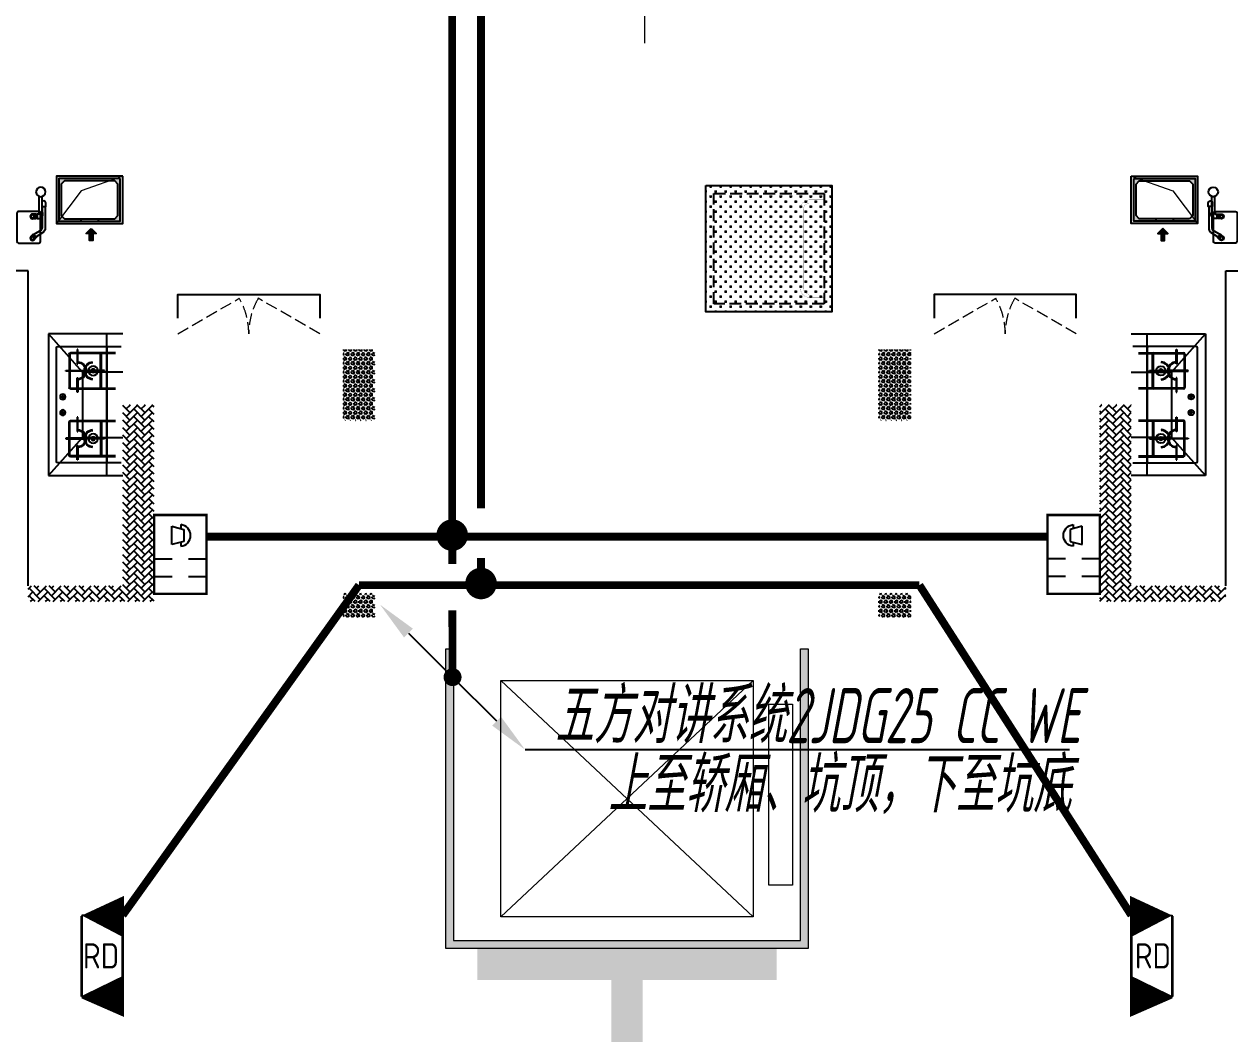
# Model space of a CAD drawing. Extents: x 5031545 to 5313844, y -886381 to -283477.
# Drawn here: x 5084502 to 5092153, y -815724 to -809316 of the extents above; entities that cross this region are included whole.
import ezdxf
from ezdxf.enums import TextEntityAlignment as Align

# ---------------------------------------------------------------- set-up
doc = ezdxf.new("R2010")
doc.units = 0
doc.header["$LTSCALE"] = 1000
doc.header["$MEASUREMENT"] = 0
doc.linetypes.add('__DASH', pattern=[0.35, 0.25, -0.1])
doc.linetypes.add('DASH', pattern=[0.35, 0.25, -0.1])
doc.layers.get('0').update_dxf_attribs({"linetype": 'CONTINUOUS'})
for name, color, linetype in [('!!电气', 1, 'CONTINUOUS'), ('AH-FURNITURE', 1, 'CONTINUOUS'), ('DIM-照明', 7, 'CONTINUOUS'), ('EQUIP-安防', 3, 'CONTINUOUS'), ('LVTRY', 252, 'CONTINUOUS'), ('LWIRE', 4, 'CONTINUOUS'), ('WIRE-安防', 4, 'CONTINUOUS'), ('WIRE-综合布线', 5, 'DASH'), ('保温', 6, 'CONTINUOUS'), ('建筑-排气道', 252, 'CONTINUOUS'), ('看线', 185, 'CONTINUOUS')]:
    doc.layers.add(name, color=color, linetype=linetype)
for name, color, linetype, lineweight in [('3.5方案汇报，与郭总、侯月琴确定户型_t8$0$STAIR', 2, 'CONTINUOUS', 18), ('EQUIP-消防', 3, 'CONTINUOUS', 20), ('PUB_HATCH', 8, 'CONTINUOUS', 9), ('STAIR', 252, 'CONTINUOUS', 20), ('WINDOW', 146, 'CONTINUOUS', 20), ('填充', 251, 'CONTINUOUS', 5), ('平面-空调预留孔', 252, 'CONTINUOUS', 15), ('立面-洞口示意', 252, 'CONTINUOUS', 13)]:
    doc.layers.add(name, color=color, linetype=linetype, lineweight=lineweight)
doc.styles.add('_TEL_DIM', font='simplex.shx', dxfattribs={"width": 0.8, "height": 3.5, "bigfont": 'hztxt.shx'})
doc.styles.add('DIM_FONT', font='SIMPLEX', dxfattribs={"width": 0.7, "bigfont": 'GBCBIG'})
doc.styles.add('HZTXT', font='gbeitc.shx', dxfattribs={"width": 0.8, "height": 400, "bigfont": 'hztxt.shx'})
doc.styles.get("Standard").update_dxf_attribs({"font": 'gbenor.shx', "bigfont": 'gbcbig.shx'})
pattern_1 = [(45, (0, 0), (0, 47.41575231924514), [100.584, -33.528]), (135, (23.70786, 23.70786), (3.05311331771918e-15, 47.41575231924513), [100.584, -33.528])]
pattern_2 = [(90, (0, 0), (-16.49778, 1.010197673501861e-15), [9.525, -19.05]), (210, (0, 0), (8.248889999999996, -14.28749658604684), [9.525, -19.05]), (150, (5.83238038093927e-16, 9.525), (-8.248890000000003, -14.28749658604684), [9.525, -19.05])]

# ---------------------------------------------------------------- blocks, each defined once
blk = doc.blocks.new('*U140')
h = blk.add_hatch(color=5)
h.set_gradient(color1=(0, 0, 255), rotation=180, tint=1)
h.paths.add_polyline_path([(3.524958103184869e-15, -2.819966482547906e-15), (-6.350000000000009, -6.349999999999992), (-6.350000000000001, -2.159000000000014), (-15, -2.158999999999999), (-14.99999999999999, 2.159000000000044), (-6.349999999999993, 2.159000000000029), (-6.349999999999985, 6.350000000000009)])
at = {"color": 0, "linetype": 'Continuous'}
blk.add_lwpolyline([(3.524958103184869e-15, -2.819966482547906e-15), (-6.350000000000009, -6.349999999999992), (-6.350000000000001, -2.159000000000014), (-15, -2.158999999999999), (-14.99999999999999, 2.159000000000044), (-6.349999999999993, 2.159000000000029), (-6.349999999999985, 6.350000000000009)], close=True, dxfattribs=at)
blk = doc.blocks.new('vcxvcdfvdxv')
at = {"layer": 'PUB_HATCH'}
blk.add_hatch(color=252, dxfattribs=at).paths.add_polyline_path([(582308.6739016887, 371343.3313424294), (582308.6739016887, 371073.3313424294), (582448.6739016887, 371073.3313424294), (582448.6739016887, 371088.3313424294), (582343.6739016887, 371088.3313424294), (582323.6739016887, 371108.3313424294), (582323.6739016887, 371308.3313424294), (582343.6739016887, 371328.3313424294), (582663.6739016887, 371328.3313424294), (582683.6739016887, 371308.3313424294), (582683.6739016887, 371108.3313424294), (582663.6739016887, 371088.3313424294), (582558.6739016887, 371088.3313424294), (582558.6739016887, 371073.3313424294), (582698.6739016887, 371073.3313424294), (582698.6739016887, 371343.3313424294)])
at = {"layer": 'AH-FURNITURE', "color": 252}
for p, q in [((582803.6739013586, 371125.831822337), (582803.6739013586, 371230.0475510897)), ((582823.6739013585, 371125.831822337), (582823.6739013586, 371230.0475510892)), ((582784.6738868721, 371165.8318223371), (582784.6738868721, 371030.7582292083)), ((582804.6738868721, 371165.8318223371), (582804.6738868721, 371030.7582292083)), ((582843.1738868721, 371113.331822337), (582836.1739013585, 371113.331822337)), ((582843.1738868721, 371093.331822337), (582836.1739013585, 371093.331822337)), ((582994.6738868721, 371103.331822337), (582964.6738868721, 371103.331822337)), ((582994.6738868721, 371103.331822337), (582994.6738868721, 370965.331822337)), ((582796.3896156247, 371002.4739579608), (582842.6929164836, 370974.1706571019)), ((582810.5317512484, 371016.6160935846), (582856.8350521073, 370988.3127927256)), ((582994.6738868721, 370965.331822337), (582964.6738868721, 370965.331822337))]:
    blk.add_line(p, q, dxfattribs=at)
for points in [[(582781.6738868721, 371188.3318223371, -1), (582807.6738868722, 371188.3318223371), (582807.6738868721, 371165.8318223371), (582781.6738868721, 371165.8318223371)], [(582836.1739013585, 371090.331822337), (582820.6739013585, 371090.331822337, -0.4142135623724265), (582800.6739013585, 371110.331822337), (582800.6739013585, 371125.831822337), (582826.6739013585, 371125.8318223371), (582826.6739013585, 371116.331822337), (582836.1739013585, 371116.331822337)], [(582964.6738868721, 371124.331822337), (582964.6738868721, 370944.331822337, -0.4142135623730951), (582954.6738868721, 370934.331822337), (582824.6738868721, 370934.331822337, -0.4142135623730951), (582814.6738868721, 370944.331822337), (582814.6738868721, 371124.331822337, -0.4142135623730951), (582824.6738868721, 371134.331822337), (582954.6738868721, 371134.331822337, -0.4142135623730951)], [(582865.6738868721, 371116.331822337, -1), (582865.6738868721, 371090.331822337), (582843.1738868721, 371090.331822337), (582843.1738868721, 371116.331822337)], [(582874.8662750275, 370974.5242104924, -1), (582856.4814987166, 370956.1394341815), (582840.57159614, 370972.0493367583), (582858.9563724509, 370990.4341130691)]]:
    blk.add_lwpolyline(points, format="xyb", close=True, dxfattribs=at)
for centre, radius in [((582813.6739013593, 371258.3318223369), 30), ((582865.6738868721, 371103.331822337), 15), ((582865.6738868721, 371103.331822337), 10), ((582865.6738868721, 370965.331822337), 15), ((582865.6738868721, 370965.331822337), 10)]:
    blk.add_circle(centre, radius, dxfattribs=at)
for radius in [40, 20]:
    blk.add_arc((582824.6738868721, 371030.7582292083), radius, 180, 225, dxfattribs=at)
at = {"layer": 'LVTRY', "color": 252}
for p, q in [((583168.6729048147, 371227.6501934649), (583168.6728356108, 370839.0138298286)), ((583812.9910920964, 371258.331896914), (583199.35472846, 371258.3320061834)), ((583843.6728356108, 370839.0137096323), (583843.6729048147, 371227.6500732687)), ((583260.7183502543, 371176.5138134382), (583466.1914593453, 371176.51377685)), ((583474.7682179675, 371199.4074639591), (583435.9521608814, 371095.79703678)), ((583453.666327242, 371085.5697608985), (583523.9875969982, 371170.9906301947)), ((583504.1499880259, 371209.9456814544), (583518.4230865584, 371201.7050948218)), ((583690.2638047998, 371176.5137369497), (583751.6274411634, 371176.5137260228)), ((582448.6739016887, 371088.3313424294), (582448.6739016887, 371073.3313424294)), ((582558.6739016887, 371088.3313424294), (582558.6739016887, 371073.3313424294)), ((583199.3546647195, 370900.3774607288), (583199.354702964, 371115.1501880015)), ((583435.9521608814, 371095.79703678), (583453.666327242, 371085.5697608985)), ((583587.9910666003, 371115.1501187977), (583587.9910283559, 370900.3773915248)), ((583628.9001192651, 370900.3773842402), (583628.9001575094, 371115.150111513)), ((583812.9910666002, 371115.1500787322), (583812.9910283559, 370900.3773514594)), ((583526.6273810654, 370839.0137660882), (583260.7182901562, 370839.0138134382)), ((583751.6273810654, 370839.0137260228), (583690.2637447016, 370839.0137369498)), ((582893.6745530913, 368758.3321396253), (582893.6730472749, 370758.3318103083)), ((582893.6730472749, 370758.3318103083), (583993.67365636, 370758.3318094082)), ((583199.3546483292, 370808.3320061834), (583812.9910119657, 370808.331896914)), ((583993.67365636, 370758.3318094082), (583993.67365636, 369632.3321396134)), ((582293.6739017004, 370358.3313388836), (582763.883388323, 370358.3313388836)), ((582393.6739017006, 369458.3313388836), (582393.6739017006, 370358.3313388836)), ((582547.9432872576, 370115.375605545), (582763.883388323, 370358.3313388836)), ((582763.883388323, 370358.3313388836), (582763.883388323, 369458.3313388836)), ((582703.6739017004, 370278.3313388836), (582303.6739017004, 370278.3313388837)), ((582338.6739017004, 370238.3313388838), (582623.6739017004, 370238.3313388837)), ((582338.6739017004, 370233.3313388838), (582623.6739017004, 370233.3313388837)), ((582393.6739017006, 370268.3313388837), (582393.6739017009, 369548.3313388836)), ((582428.6739017006, 370018.3313388837), (582428.6739017006, 370228.3313388838)), ((582433.6739017006, 370018.3313388837), (582433.6739017006, 370228.3313388838)), ((582578.9239017009, 370168.3313388837), (582578.9239017009, 370258.3313388838)), ((582578.9239017009, 370258.3313388838), (582583.4239017009, 370258.3313388838)), ((582583.4239017009, 370258.3313388838), (582583.4239017009, 370168.3313388837)), ((582628.6739017004, 370228.3313388837), (582628.6739017004, 370018.3313388837)), ((582633.6739017004, 370228.3313388837), (582633.6739017004, 370018.3313388837)), ((582713.6739017004, 369548.3313388836), (582713.6739017004, 370268.3313388836)), ((582583.4239017009, 370168.3313388837), (582578.9239017009, 370168.3313388837)), ((582293.6739017004, 370115.375605545), (582547.9432872576, 370115.375605545)), ((582393.6739017006, 369700.2770626678), (582393.6739017006, 370115.375605545)), ((582408.6739017009, 370125.581338884), (582536.1739017009, 370125.581338884)), ((582408.6739017009, 370121.081338884), (582408.6739017009, 370125.581338884)), ((582536.1739017009, 370121.081338884), (582408.6739017009, 370121.081338884)), ((582653.6739017002, 370125.581338884), (582526.1739017002, 370125.581338884)), ((582526.1739017002, 370125.581338884), (582526.1739017002, 370121.081338884)), ((582526.1739017002, 370121.081338884), (582653.6739017002, 370121.081338884)), ((582536.1739017009, 370125.581338884), (582536.1739017009, 370121.081338884)), ((582547.9432872576, 370115.375605545), (582547.9432872576, 369700.2770626678)), ((582583.4239017009, 370078.3313388837), (582578.9239017009, 370078.3313388837)), ((582578.9239017009, 370078.3313388837), (582578.9239017009, 369988.3313388836)), ((582583.4239017009, 369988.3313388836), (582583.4239017009, 370078.3313388837)), ((582653.6739017002, 370121.081338884), (582653.6739017002, 370125.581338884)), ((582623.6739017004, 370013.3313388837), (582338.6739017004, 370013.3313388837)), ((582623.6739017004, 370008.3313388837), (582338.6739017004, 370008.3313388837)), ((582578.9239017009, 369988.3313388836), (582583.4239017009, 369988.3313388836)), ((582693.0707053135, 369958.3313388836), (582654.277098086, 369958.3313388836)), ((582673.6739017004, 369938.9345352706), (582673.6739017004, 369977.7281424981)), ((582693.0707053135, 369858.3313388836), (582654.277098086, 369858.3313388836)), ((582673.6739017004, 369838.9345352706), (582673.6739017004, 369877.7281424981)), ((582623.6739017004, 369808.3313388836), (582338.6739017004, 369808.3313388836)), ((582623.6739017004, 369803.3313388836), (582338.6739017004, 369803.3313388836)), ((582428.6739017006, 369798.3313388836), (582428.6739017006, 369588.3313388835)), ((582433.6739017006, 369798.3313388836), (582433.6739017006, 369588.3313388835)), ((582578.9239017009, 369738.3313388836), (582578.9239017009, 369828.3313388836)), ((582578.9239017009, 369828.3313388836), (582583.4239017009, 369828.3313388836)), ((582583.4239017009, 369828.3313388836), (582583.4239017009, 369738.3313388836)), ((582628.6739017004, 369588.3313388836), (582628.6739017004, 369798.3313388836)), ((582633.6739017004, 369588.3313388836), (582633.6739017004, 369798.3313388836)), ((582547.9432872576, 369700.2770626678), (582293.6739017004, 369700.2770626678)), ((582536.1739017009, 369695.5813388834), (582408.6739017009, 369695.5813388834)), ((582408.6739017009, 369695.5813388834), (582408.6739017009, 369691.0813388834)), ((582408.6739017009, 369691.0813388834), (582536.1739017009, 369691.0813388834)), ((582526.1739017002, 369691.0813388834), (582526.1739017002, 369695.5813388834)), ((582526.1739017002, 369695.5813388834), (582653.6739017002, 369695.5813388834)), ((582653.6739017002, 369691.0813388834), (582526.1739017002, 369691.0813388834)), ((582536.1739017009, 369691.0813388834), (582536.1739017009, 369695.5813388834)), ((582763.883388323, 369458.3313388836), (582547.9432872576, 369700.2770626678)), ((582583.4239017009, 369738.3313388836), (582578.9239017009, 369738.3313388836)), ((582653.6739017002, 369695.5813388834), (582653.6739017002, 369691.0813388834)), ((582583.4239017009, 369648.3313388836), (582578.9239017009, 369648.3313388836)), ((582578.9239017009, 369648.3313388836), (582578.9239017009, 369558.3313388836)), ((582583.4239017009, 369558.3313388836), (582583.4239017009, 369648.3313388836)), ((583969.6745144627, 369632.3321396134), (583969.6745144627, 369220.3321396193)), ((583988.8699491909, 369632.3321396134), (583969.6745144627, 369632.3321396134)), ((583988.8699491909, 369632.3321396134), (583988.8699491909, 368808.3321396254)), ((584561.6745144541, 369632.3321396134), (583988.8699491909, 369632.3321396134)), ((584561.6745144541, 368808.3321396254), (584561.6745144541, 369632.3321396134)), ((582303.6739017006, 369538.3313388836), (582703.6739017004, 369538.3313388836)), ((582338.6739017004, 369583.3313388835), (582623.6739017004, 369583.3313388836)), ((582338.6739017004, 369578.3313388835), (582623.6739017004, 369578.3313388836)), ((582578.9239017009, 369558.3313388836), (582583.4239017009, 369558.3313388836)), ((582763.883388323, 369458.3313388836), (582293.6739017004, 369458.3313388836)), ((583926.2304283158, 369214.5369325982), (583945.2060859947, 369217.4634348852)), ((583969.8942915122, 368805.4056373384), (583926.2304283158, 369214.5369325982)), ((583945.2060859947, 369217.4634348852), (583988.8699491909, 368808.3321396254)), ((583980.1096455321, 369197.0355352074), (583948.544380044, 369192.1674129422)), ((583988.8699491909, 369220.3321396194), (583969.6745144627, 369220.3321396193)), ((583980.1096455321, 369197.0355352074), (583988.8699491909, 369130.6540750054)), ((583988.8699491909, 368808.3321396254), (583969.8942915122, 368805.4056373384)), ((583985.2471458992, 368831.8226646133), (583988.8699491909, 368832.3813879155)), ((583988.8699491909, 368808.3321396254), (584561.6745144541, 368808.3321396254))]:
    blk.add_line(p, q, dxfattribs=at)
for points in [[(582293.6739016887, 371358.3313424294), (582713.6739016887, 371358.3313424294), (582713.6739016887, 371058.3313424294), (582293.6739016887, 371058.3313424294)], [(582308.6739016887, 371343.3313424294), (582698.6739016887, 371343.3313424294), (582698.6739016887, 371073.3313424294), (582308.6739016887, 371073.3313424294)], [(582663.6739016887, 371088.3313424294), (582343.6739016887, 371088.3313424294), (582323.6739016887, 371108.3313424294), (582323.6739016887, 371308.3313424294), (582343.6739016887, 371328.3313424294), (582663.6739016887, 371328.3313424294), (582683.6739016887, 371308.3313424294), (582683.6739016887, 371108.3313424294), (582663.6739016887, 371088.3313424294)], [(584561.6745144541, 368845.1776747461), (584593.6745144536, 368845.1776747461), (584593.6745144536, 369595.4866044926), (584561.6745144541, 369595.4866044927)]]:
    blk.add_lwpolyline(points, close=True, dxfattribs=at)
for centre, radius in [((583444.8092648088, 371207.1955988392), 20.45454545454545), ((583567.5365375361, 371207.1955769854), 20.45454545454545), ((583649.3547193543, 371207.1955624161), 20.45454545454545), ((583393.6728656599, 371007.7637897632), 25.56818181818182), ((583715.831956569, 371007.7637323969), 25.56818181818182), ((582481.1739017004, 370123.3313388837), 29.7), ((582481.1739017004, 370123.3313388837), 11.7), ((582673.6739017004, 369958.3313388836), 16.99680361435897), ((582673.6739017004, 369858.3313388836), 16.99680361435897), ((582481.1739017004, 369693.3313388836), 29.7), ((582481.1739017004, 369693.3313388836), 11.7)]:
    blk.add_circle(centre, radius, dxfattribs=at)
for centre, radius, start, end in [((583199.3547229966, 371227.6501880015), 30.68181818181818, 89.99998979807194, 179.9999897980719), ((583812.991086633, 371227.6500787321), 30.68181818181818, 359.999989798072, 89.99998979807194), ((583260.7183393276, 371115.1501770746), 61.36363636363636, 89.99998979807194, 179.9999897980719), ((583493.9227121442, 371192.2315355482), 20.45454545454545, 59.99998979933922, 159.4623117964399), ((583508.1958106768, 371183.9909489157), 20.45454545454545, 320.5376677961735, 59.99998979933922), ((583526.6274302367, 371115.1501297246), 61.36363636363636, 359.999989798072, 89.99998979807194), ((583690.263793873, 371115.1501005861), 61.36363636363636, 89.99998979807194, 179.9999897980719), ((583751.6274302367, 371115.1500896591), 61.36363636363636, 359.999989798072, 89.99998979807194), ((583199.3546537927, 370839.0138243652), 30.68181818181818, 179.9999897980719, 269.9999897980719), ((583260.7183010832, 370900.3774498019), 61.36363636363636, 179.9999897980719, 269.9999897980719), ((583526.6273919924, 370900.3774024519), 61.36363636363636, 269.9999897980719, 359.999989798072), ((583690.2637556287, 370900.3773733133), 61.36363636363636, 179.9999897980719, 269.9999897980719), ((583751.6273919924, 370900.3773623864), 61.36363636363636, 269.9999897980719, 359.999989798072), ((583812.9910174289, 370839.0137150958), 30.68181818181818, 269.9999897980719, 359.999989798072), ((582403.6739017006, 370268.3313388837), 10, 90, 180), ((582438.6739017006, 370228.3313388838), 10, 90, 180), ((582438.6739017006, 370228.3313388838), 5, 90, 180), ((582623.6739017004, 370228.3313388837), 10, 0, 90), ((582623.6739017004, 370228.3313388837), 5, 0, 90), ((582703.6739017004, 370268.3313388836), 10, 0, 90), ((582481.1739017004, 370123.3313388837), 56.7, 2.274239183904374, 87.72576081585424), ((582481.1739017004, 370123.3313388837), 52.2, 2.470411041441713, 87.52958895835897), ((582581.1739017006, 370123.3313388837), 56.7, 92.27423918414576, 177.7257608160956), ((582581.1739017006, 370123.3313388837), 52.2, 92.47041104164106, 177.5295889585583), ((582481.1739017004, 370123.3313388837), 56.7, 272.2742391841458, 357.7257608160956), ((582481.1739017004, 370123.3313388837), 52.2, 272.4704110416411, 357.5295889585583), ((582581.1739017006, 370123.3313388837), 56.7, 182.2742391839044, 267.7257608158542), ((582581.1739017006, 370123.3313388837), 52.2, 182.4704110414417, 267.5295889583589), ((582438.6739017006, 370018.3313388837), 10, 180, 270), ((582438.6739017006, 370018.3313388837), 5, 180, 270), ((582623.6739017004, 370018.3313388837), 5, 270, 0), ((582623.6739017004, 370018.3313388837), 10, 270, 0), ((582438.6739017006, 369798.3313388836), 10, 90, 180), ((582438.6739017006, 369798.3313388836), 5, 90, 180), ((582623.6739017004, 369798.3313388836), 10, 0, 90), ((582623.6739017004, 369798.3313388836), 5, 0, 90), ((582481.1739017004, 369693.3313388836), 56.7, 2.274239183904374, 87.72576081585424), ((582481.1739017004, 369693.3313388836), 52.2, 2.470411041441713, 87.52958895835897), ((582481.1739017004, 369693.3313388836), 56.7, 272.2742391841458, 357.7257608160956), ((582481.1739017004, 369693.3313388836), 52.2, 272.4704110416411, 357.5295889585583), ((582581.1739017006, 369693.3313388836), 56.7, 92.27423918414576, 177.7257608160956), ((582581.1739017006, 369693.3313388836), 56.7, 182.2742391839044, 267.7257608158542), ((582581.1739017006, 369693.3313388836), 52.2, 92.47041104164106, 177.5295889585583), ((582581.1739017006, 369693.3313388836), 52.2, 182.4704110414417, 267.5295889583589), ((582403.6739017009, 369548.3313388836), 10, 180, 270), ((582438.6739017006, 369588.3313388835), 10, 180, 270), ((582438.6739017006, 369588.3313388835), 5, 180, 270), ((582623.6739017004, 369588.3313388836), 5, 270, 0), ((582623.6739017004, 369588.3313388836), 10, 270, 0), ((582703.6739017004, 369548.3313388836), 10, 270, 0)]:
    blk.add_arc(centre, radius, start, end, dxfattribs=at)
at = {"layer": '平面-空调预留孔', "color": 252}
for p, q in [((584063.4728581228, 371184.731342454), (584063.4728581228, 371312.1313423864)), ((584063.4728581228, 371312.1313423864), (584155.8728580703, 371312.1313423864)), ((584162.4728580666, 371292.3313423679), (584162.4728580666, 371305.5313423802)), ((584374.8728582015, 371292.3313423679), (584374.8728582015, 371305.5313423802)), ((584381.4728581978, 371312.1313423864), (584473.8728581453, 371312.1313423864)), ((584473.8728581453, 371312.1313423864), (584473.8728581453, 371184.731342454)), ((584169.0728580628, 371285.7313423618), (584368.2728582053, 371285.7313423618)), ((584467.272858149, 371178.1313424478), (584070.072858119, 371178.1313424478))]:
    blk.add_line(p, q, dxfattribs=at)
blk.add_lwpolyline([(584344.5128582187, 371331.9313424048), (584357.7128582112, 371358.3313424294), (584454.0728581565, 371358.3313424294), (584467.272858149, 371331.9313424048), (584493.672858134, 371331.9313424048), (584493.672858134, 371184.731342454, -0.4142135623730951), (584467.272858149, 371158.3313424294), (584070.072858119, 371158.3313424294, -0.4142135623730951), (584043.672858134, 371184.731342454), (584043.672858134, 371331.9313424048), (584070.072858119, 371331.9313424048), (584083.2728581115, 371358.3313424294), (584179.6328580568, 371358.3313424294), (584192.8328580493, 371331.9313424048)], format="xyb", close=True, dxfattribs=at)
for centre, radius in [((584179.6328580568, 371305.5313423802), 10.55999999400228), ((584268.0728580066, 371305.5313423802), 15.83999999100342), ((584357.7128582112, 371305.5313423802), 10.55999999400228)]:
    blk.add_circle(centre, radius, dxfattribs=at)
for centre, radius, start, end in [((584155.8728580653, 371305.5313423851), 6.600000001206354, 359.9999999599794, 89.99999994663915), ((584169.0728580677, 371292.331342363), 6.600000001199078, 179.9999999599794, 269.9999999466392), ((584368.2728582002, 371292.331342363), 6.600000001199078, 270.0000000400206, 5.336085289072462e-08), ((584381.4728582026, 371305.5313423851), 6.600000001206354, 90.00000004002067, 180.0000000533608), ((584070.0728581239, 371184.7313424491), 6.600000001199078, 179.9999999599794, 269.9999999466392), ((584467.272858144, 371184.7313424491), 6.600000001199078, 270.0000000400206, 5.336085289072462e-08)]:
    blk.add_arc(centre, radius, start, end, dxfattribs=at)
at = {"layer": '立面-洞口示意', "color": 252}
blk.add_lwpolyline([(582293.6739016887, 371358.3313424294), (582557.2258388029, 371264.3819591724), (582713.6739016887, 371058.3313424294)], dxfattribs=at)
at = {"layer": '建筑-排气道', "color": 252, "xscale": -5, "yscale": 5, "zscale": 5, "rotation": 270}
blk.add_blockref('*U140', (582493.7708492138, 371026.0190716551), dxfattribs=at)
at = {"layer": 'LVTRY', "color": 252, "style": 'DIM_FONT', "width": 0.8, "flags": 9}
for tag in ['XSIZE', 'YSIZE']:
    blk.add_attdef(tag, (583506.1729100951, 371257.3033801201), '', height=0.5, rotation=89.99998979807198, dxfattribs=at)
blk = doc.blocks.new('VDVDVDCZSCCS')
at = {"layer": '保温', "linetype": 'Continuous', "ltscale": 10}
h = blk.add_hatch(dxfattribs=at)
h.set_pattern_fill('HEX', color=251, scale=10, angle=90, style=0)
h.set_pattern_definition(pattern_2)
h.paths.add_polyline_path([(546716.6767540461, 372073.726073777), (546916.6767377367, 372073.7260737643), (546916.5775486856, 372523.718799056), (546716.5775649949, 372523.7189957009)])
h = blk.add_hatch(dxfattribs=at)
h.set_pattern_fill('HEX', color=251, scale=10, angle=90, style=0)
h.set_pattern_definition(pattern_2)
h.paths.add_polyline_path([(550316.3932049973, 372073.7718245778), (550116.3932213713, 372073.7667407428), (550116.4809720062, 372523.7594684104), (550316.4809556273, 372523.7647488776)])
at = {"layer": '保温', "linetype": 'ByBlock', "ltscale": 10}
h = blk.add_hatch(dxfattribs=at)
h.set_pattern_fill('AR-HBONE', color=251, scale=55)
h.set_pattern_definition(pattern_1)
h.paths.add_polyline_path([(545316.5784546637, 372173.7276961684), (545316.674815468, 370923.7248925307), (545516.6747991588, 370923.7246958858), (545516.578448587, 372173.7275977281)])
h = blk.add_hatch(dxfattribs=at)
h.set_pattern_fill('AR-HBONE', color=251, scale=55)
h.set_pattern_definition(pattern_1)
h.paths.add_polyline_path([(551716.5766590091, 372173.7276961713), (551716.480298206, 370923.7248925337), (551516.4803145152, 370923.7246958886), (551516.5766650859, 372173.7275977309)])
h = blk.add_hatch(dxfattribs=at)
h.set_pattern_fill('AR-HBONE', color=251, scale=55)
h.set_pattern_definition(pattern_1)
h.paths.add_polyline_path([(545316.6752008912, 370923.7273937263), (545316.675825911, 371023.7285442877), (544716.6758444337, 371023.7286703843), (544716.6752194138, 370923.7275903712)])
h = blk.add_hatch(dxfattribs=at)
h.set_pattern_fill('AR-HBONE', color=251, scale=55)
h.set_pattern_definition(pattern_1)
h.paths.add_polyline_path([(551716.48216784, 370923.7273937263), (551716.4815428202, 371023.7285442877), (552316.4815242975, 371023.7286703843), (552316.4821493174, 370923.7275903712)])
at = {"layer": '保温', "linetype": 'Continuous', "ltscale": 10}
h = blk.add_hatch(dxfattribs=at)
h.set_pattern_fill('HEX', color=251, scale=10, angle=90, style=0)
h.set_pattern_definition(pattern_2)
h.paths.add_polyline_path([(546716.6777758279, 370823.7204600016), (546916.6777595185, 370823.7204599889), (546916.5739644961, 370973.7260572037), (546716.5739808055, 370973.7262538486)])
h = blk.add_hatch(dxfattribs=at)
h.set_pattern_fill('HEX', color=251, scale=10, angle=90, style=0)
h.set_pattern_definition(pattern_2)
h.paths.add_polyline_path([(550316.4239572502, 370823.7662111802), (550116.4239736242, 370823.7611273452), (550116.5239556374, 370973.76672715), (550316.5239392584, 370973.7720076172)])
h = blk.add_hatch(dxfattribs=at)
h.set_pattern_fill('HEX', color=251, scale=10, angle=90, style=0)
h.set_pattern_definition(pattern_2)
h.paths.add_polyline_path([(549466.5778929805, 368523.7248067016), (549466.5778515742, 368723.7248036918), (547566.5772535016, 368723.7248037361), (547566.577294908, 368523.7248067458)])
h = blk.add_hatch(dxfattribs=at)
h.set_pattern_fill('HEX', color=251, scale=10, angle=90, style=0)
h.set_pattern_definition(pattern_2)
h.paths.add_polyline_path([(548416.6765335839, 364923.7247940315), (548616.6765172745, 364923.7247940188), (548616.6764863663, 368523.7247068925), (548416.6765026756, 368523.7249035374)])
blk = doc.blocks.new('A$C1F074C3D')
at = {"layer": 'STAIR', "color": 252}
blk.add_line((-1190.000000018394, 4160.000000020722), (-1190.000000018394, 1703.499999999964), dxfattribs=at)
blk = doc.blocks.new('DBDBDBDB')
at = {"layer": '保温', "linetype": 'Continuous', "ltscale": 10}
h = blk.add_hatch(dxfattribs=at)
h.set_pattern_fill('CROSS', color=5, scale=20, angle=90, style=0)
h.set_pattern_definition([(90, (0, 0), (-31.75, 31.75), [15.875, -47.625]), (180, (7.937500000000001, 7.937499999999999), (-31.75, -31.75), [15.875, -47.625])])
h.paths.add_polyline_path([(286316.5787012051, 682397.1252924363), (287116.5787012051, 682397.1252924363), (287116.5787012051, 681597.1252924363), (286316.5787012051, 681597.1252924363)])
at = {"color": 6}
blk.add_lwpolyline([(286316.5787012051, 682397.1252924363), (287116.5787012051, 682397.1252924363), (287116.5787012051, 681597.1252924363), (286316.5787012051, 681597.1252924363)], close=True, dxfattribs=at)
at = {"color": 6, "linetype": '__DASH', "ltscale": 0.3}
blk.add_lwpolyline([(286366.5787012051, 682347.1252924363), (287066.5787012051, 682347.1252924363), (287066.5787012051, 681647.1252924363), (286366.5787012051, 681647.1252924363)], close=True, dxfattribs=at)
at = {"color": 2, "linetype": '__DASH', "ltscale": 0.2, "const_width": 1}
for points in [[(287066.5787012051, 682307.1252924368), (286976.5787012051, 682307.1252924366, 0.4142135623728109), (286916.5787012054, 682247.1252924363), (286916.5787012072, 681747.1252924363, 0.4142135623728109), (286976.5787012078, 681687.1252924366), (287066.5787012078, 681687.1252924368)], [(287066.5787012052, 682287.1252924368), (286976.5787012052, 682287.1252924366, 0.4142135623735212), (286936.5787012054, 682247.1252924363), (286936.5787012072, 681747.1252924363, 0.4142135623735213), (286976.5787012076, 681707.1252924366), (287066.5787012076, 681707.1252924368)]]:
    blk.add_lwpolyline(points, format="xyb", dxfattribs=at)
blk = doc.blocks.new('A$C146474E2')
at = {"layer": '填充'}
h = blk.add_hatch(dxfattribs=at)
h.set_pattern_fill('隔热材料02', color=252, scale=100, style=0)
h.set_pattern_definition([(0, (-1162008.39563355, -604838.6315969643), (0, 50), []), (0, (-1162008.39563355, -604821.9650969643), (0, 50), []), (270, (-1161964.65413355, -604813.3338469644), (50, -9.184850993605149e-15), [5.01775, -44.98225]), (270, (-1162002.11288355, -604813.3338469644), (50, -9.184850993605149e-15), [5.01775, -44.98225]), (90, (-1161976.60113355, -604847.2628469644), (-50, 3.061616997868383e-15), [5.01775, -44.98225]), (90, (-1161990.16613355, -604847.2628469644), (-50, 3.061616997868383e-15), [5.01775, -44.98225]), (180, (-1161958.37138355, -604855.2983469644), (-6.123233995736766e-15, -50), [50.02425, 0.02425]), (135, (-1161972.32863355, -604852.7895969644), (2.775557561562891e-15, 49.99987405109137), [4.268000000000001, -66.44274999999999]), (116.56505, (-1161925.34663355, -604849.7715969644), (0.0001128305918363104, 49.99993342107836), [2.804999999999995, -108.9984999999998]), (116.56505, (-1161975.34663355, -604849.7715969644), (0.0001128305918363104, 49.99993342107836), [2.804999999999995, -108.9984999999998]), (153.43495, (-1161917.31113355, -604855.2983469644), (-0.0001128305918057793, 49.99993342107837), [5.609999999999999, -106.1935]), (153.43495, (-1161967.31113355, -604855.2983469644), (-0.0001128305918057793, 49.99993342107837), [5.609999999999999, -106.1935]), (63.43495000000001, (-1161926.60113355, -604842.2450969643), (-0.0001128305918307593, 49.99993342107837), [26.714, -85.0895]), (63.43495000000001, (-1161976.60113355, -604842.2450969643), (-0.0001128305918307593, 49.99993342107837), [26.714, -85.0895]), (116.56505, (-1161914.65413355, -604813.3338469644), (0.0001128305918363104, 49.99993342107836), [2.804999999999995, -108.9984999999998]), (116.56505, (-1161964.65413355, -604813.3338469644), (0.0001128305918363104, 49.99993342107836), [2.804999999999995, -108.9984999999998]), (135, (-1161965.90863355, -604810.8250969644), (2.775557561562891e-15, 49.99987405109137), [4.268000000000001, -66.44274999999999]), (153.43495, (-1161918.92663355, -604807.8070969644), (-0.0001128305918057793, 49.99993342107837), [5.609999999999999, -106.1935]), (153.43495, (-1161968.92663355, -604807.8070969644), (-0.0001128305918057793, 49.99993342107837), [5.609999999999999, -106.1935]), (45, (-1162000.85838355, -604810.8250969644), (0, 49.99987405109137), [4.268000000000001, -66.44274999999999]), (63.43495000000001, (-1161952.11288355, -604813.3338469644), (-0.0001128305918307593, 49.99993342107837), [2.805, -108.9985]), (63.43495000000001, (-1162002.11288355, -604813.3338469644), (-0.0001128305918307593, 49.99993342107837), [2.805, -108.9985]), (26.56505, (-1161947.84063355, -604807.8070969644), (0.0001128305918307593, 49.99993342107837), [5.609999999999999, -106.1935]), (26.56505, (-1161997.84063355, -604807.8070969644), (0.0001128305918307593, 49.99993342107837), [5.609999999999999, -106.1935]), (116.56505, (-1161940.16613355, -604842.2450969643), (0.0001128305918363104, 49.99993342107836), [26.71399999999996, -85.08949999999984]), (116.56505, (-1161990.16613355, -604842.2450969643), (0.0001128305918363104, 49.99993342107836), [26.71399999999996, -85.08949999999984]), (45, (-1161994.43838355, -604852.7895969644), (0, 49.99987405109137), [4.268000000000001, -66.44274999999999]), (63.43495000000001, (-1161941.42038355, -604849.7715969644), (-0.0001128305918307593, 49.99993342107837), [2.805, -108.9985]), (63.43495000000001, (-1161991.42038355, -604849.7715969644), (-0.0001128305918307593, 49.99993342107837), [2.805, -108.9985]), (26.56505, (-1161949.45613355, -604855.2983469644), (0.0001128305918307593, 49.99993342107837), [5.609999999999999, -106.1935]), (26.56505, (-1161999.45613355, -604855.2983469644), (0.0001128305918307593, 49.99993342107837), [5.609999999999999, -106.1935])])
h.paths.add_polyline_path([(13300.00169548299, 5799.999206749722), (13350.00169548299, 5799.999206748093), (13350.00169541501, 3899.999206727836), (11050.00169540569, 3899.999206745764), (11050.00169537868, 5799.999206749257), (11100.00169537868, 5799.999206748325), (11100.00169540476, 3949.99920674297), (13300.00169541687, 3949.999206728302)])
at = {"layer": '3.5方案汇报，与郭总、侯月琴确定户型_t8$0$STAIR', "color": 252}
for p, q in [((12999.99631373491, 5600.000744478544), (11399.99631373491, 4100.000744479941)), ((11399.99631373491, 5600.000744478544), (12999.99631373491, 4100.000744479941))]:
    blk.add_line(p, q, dxfattribs=at)
for points in [[(11399.99631373491, 4100.000744479941), (11399.99631373491, 5600.000744478544), (12999.99631373491, 5600.000744478544), (12999.99631373491, 4100.000744479941)], [(13099.9963137256, 4300.000744595425), (13099.9963137256, 5450.000744595891), (13249.99631372839, 5450.000744595891), (13249.99631372839, 4300.000744595425)]]:
    blk.add_lwpolyline(points, close=True, dxfattribs=at)
at = {"layer": 'WINDOW', "color": 252, "linetype": 'DASH', "ltscale": 0.3}
for points in [[(9350.009104131721, 7799.999204422347), (9739.76229344029, 8024.926862738328, -0.131605288826864), (9800.009104182012, 7799.999204450985)], [(10250.00910423137, 7799.999204422347), (9860.255914922804, 8024.926862738328, 0.131605288826864), (9800.009104182012, 7799.999204450985)], [(14149.98860708717, 7799.999204422347), (14539.74179639574, 8024.926862738328, -0.131605288826864), (14599.98860713653, 7799.999204450985)], [(15049.98860718682, 7799.999204422347), (14660.23541787826, 8024.926862738328, 0.131605288826864), (14599.98860713653, 7799.999204450985)]]:
    blk.add_lwpolyline(points, format="xyb", dxfattribs=at)
at = {"layer": '填充', "color": 252}
blk.add_lwpolyline([(13300.00169548299, 5799.999206749722), (13350.00169548299, 5799.999206748093), (13350.00169541501, 3899.999206727836), (11050.00169540569, 3899.999206745764), (11050.00169537868, 5799.999206749257), (11100.00169537868, 5799.999206748325), (11100.00169540476, 3949.99920674297), (13300.00169541687, 3949.999206728302)], close=True, dxfattribs=at)
at = {"layer": '看线', "color": 252, "ltscale": 0.5}
for points in [[(9349.998760158196, 7899.999196555233), (9349.998760158196, 8049.999196555233), (10249.99876006227, 8049.999196646502), (10249.99876007903, 7899.999196712859)], [(15049.99895116594, 7899.999196553603), (15049.99895116594, 8049.999196553603), (14149.99895126279, 8049.999196645338), (14149.9989512451, 7899.999196711695)]]:
    blk.add_lwpolyline(points, dxfattribs=at)
at = {"color": 252}
for name, p in [('A$C1F074C3D', (13500.00261685159, 7939.965146546019)), ('VDVDVDCZSCCS', (-536316.5787011804, -364823.725403693)), ('vcxvcdfvdxv', (-566893.6729692407, -362558.3324722431)), ('DBDBDBDB', (-273616.576084353, -673657.1601458902))]:
    blk.add_blockref(name, p, dxfattribs=at)
at = {"color": 252, "xscale": -1}
blk.add_blockref('vcxvcdfvdxv', (591293.6729705315, -362558.3324722431), dxfattribs=at)
blk = doc.blocks.new('$equip$00002771')
for p, q in [((-0.6500000000087311, 0.6500000000014552), (-0.6500000000087311, 0)), ((0.6500000000087311, 0.6500000000014552), (-0.6500000000087311, 0.6500000000014552)), ((0.6500000000087311, 0), (0.6500000000087311, 0.6500000000014552)), ((-0.6500000000087311, 0), (0.6500000000087311, 0))]:
    blk.add_line(p, q)
at = {"const_width": 0.04}
blk.add_lwpolyline([(-0.6500000000087311, 0.6500000000014552), (-0.6500000000087311, 0), (0.6500000000087311, 0), (0.6500000000087311, 0.6500000000014552), (-0.6500000000087311, 0.6500000000014552), (-0.6500000000087311, 0)], dxfattribs=at)
for p in [(0, 0.6500000000014552), (-0.6500000000087311, 0.3250000000007276), (0.6500000000087311, 0.3250000000007276), (0, 0)]:
    blk.add_point(p)
at = {"color": 7}
blk.add_attdef('$TEXT$', text='', height=0.4, dxfattribs=at).set_placement((0.006237997862626798, 0.3429758970196417), align=Align.MIDDLE_CENTER)
at = {"color": 7, "flags": 1}
for tag, height, p in [('B', 0.4, (0.9046029297314817, 0.2456043182446592)), ('A', 2e-05, (0, 0))]:
    blk.add_attdef(tag, text='', height=height, dxfattribs=at).set_placement(p, align=Align.MIDDLE_CENTER)
blk = doc.blocks.new('$equip$00002628')
at = {"linetype": 'Continuous'}
for p, q in [((-0.624999999998181, 0.4150000000045111), (0.625000000001819, 0.4150000000045111)), ((-0.624999999998181, -0.4150000000045111), (-0.624999999998181, 0.4150000000045111)), ((0.07074779736467462, 0.1292446097322681), (0.07074779736467462, 0.4150000000045111)), ((0.3500291924156045, 0.1292446097322681), (0.3500291924156045, 0.4150000000045111)), ((0.625000000001819, 0.4150000000045111), (0.625000000001819, -0.4150000000045111)), ((-0.4717313354612998, 0.009603462141967611), (-0.4090194958534994, 0.009603462141967611)), ((-0.4457289298279647, -0.1375965378647379), (-0.3945289298262651, 0.05760346212991863)), ((-0.3945289298262651, 0.05760346212991863), (-0.3945289298262651, 0.05760346212991863)), ((-0.3945289298262651, 0.05760346212991863), (-0.2057289298081741, 0.05760346212991863)), ((-0.2057289298081741, 0.05760346212991863), (-0.1545289298064745, -0.1375965378647379)), ((-0.1912383637663879, 0.009603462141967611), (-0.1285265242022433, 0.009603462141967611)), ((-0.1545289298064745, -0.1375965378647379), (-0.4457289298279647, -0.1375965378647379)), ((0.07074779736467462, -0.4150000000045111), (0.07074779736467462, -0.1292446097468201)), ((0.3500291924156045, -0.4150000000045111), (0.3500291924156045, -0.1292446097468201)), ((0.625000000001819, -0.4150000000045111), (-0.624999999998181, -0.4150000000045111))]:
    blk.add_line(p, q, dxfattribs=at)
at = {"const_width": 0.04}
blk.add_lwpolyline([(-0.624999999998181, 0.4150000000045111), (0.625000000001819, 0.4150000000045111), (0.625000000001819, -0.4150000000045111), (-0.624999999998181, -0.4150000000045111), (-0.624999999998181, 0.4150000000045111), (0.625000000001819, 0.4150000000045111)], dxfattribs=at)
at = {"linetype": 'Continuous'}
blk.add_arc((-0.3001289298244956, -0.01143547351603047), 0.1728873113639825, 6.989740462788838, 173.0102595372112, dxfattribs=at)
for p in [(1.818989403545856e-12, 0.4150000000045111), (-0.624999999998181, 0), (0.625000000001819, -3.637978807091713e-12), (1.818989403545856e-12, -0.4150000000045111)]:
    blk.add_point(p)
at = {"color": 7, "style": '_TEL_DIM', "flags": 1}
blk.add_attdef('A', text='', height=2.5e-05, dxfattribs=at).set_placement((1.818989403545856e-12, 0), align=Align.MIDDLE_CENTER)
blk = doc.blocks.new('$TelecSys$00000080')
for p, q in [((-0.7000000000007276, -0.7000000000007276), (0, 0)), ((0.1041666666678793, 0.1041666666660603), (0.1041666666678793, 0.1041666666660603)), ((-0.1041666666678793, -0.1041666666660603), (-0.1041666666678793, -0.1041666666660603))]:
    blk.add_line(p, q)
at = {"const_width": 0.1425}
blk.add_lwpolyline([(0.07125000000087311, 0, 1), (-0.07125000000087311, 0, 1)], format="xyb", close=True, dxfattribs=at)
blk.add_solid([(-0.6300000000010186, -0.7700000000004366), (-0.7700000000004366, -0.6299999999991996), (-1.150000000001455, -1.149999999999636)])
at = {"width": 0.8, "flags": 9}
blk.add_attdef('A', (0, 0), '', height=2e-05, rotation=180, dxfattribs=at)
blk = doc.blocks.new('$TelecSys$00000079')
for p, q in [((0.7000000000007276, 0.7000000000007276), (0, 0)), ((0.1041666666678793, 0.1041666666660603), (0.1041666666678793, 0.1041666666660603)), ((-0.1041666666678793, -0.1041666666660603), (-0.1041666666678793, -0.1041666666660603))]:
    blk.add_line(p, q)
at = {"const_width": 0.1425}
blk.add_lwpolyline([(-0.07125000000087311, 0, 1), (0.07125000000087311, 0, 1)], format="xyb", close=True, dxfattribs=at)
blk.add_solid([(0.6300000000010186, 0.7700000000004366), (0.7700000000004366, 0.6299999999991996), (1.150000000001455, 1.149999999999636)])
at = {"width": 0.8, "flags": 9}
blk.add_attdef('A', (0, 0), '', height=2e-05, dxfattribs=at)

msp = doc.modelspace()

# ---------------------------------------------------------------- linework, layer by layer
at = {"layer": '!!电气'}
msp.add_line((5087680.306107474, -813919.8427729881), (5091133.952402719, -813919.8427729881), dxfattribs=at)
at = {"layer": 'DIM-照明', "const_width": 100}
for points in [[(5087168.183366915, -812558.5543038332, 1), (5087268.183366915, -812558.5543152977, 1)], [(5087168.183368059, -812558.5548091896, 1), (5087268.183368059, -812558.5548206542, 1)], [(5087351.039279045, -812865.494597707, 1), (5087451.039279045, -812865.4946091715, 1)]]:
    msp.add_lwpolyline(points, format="xyb", close=True, dxfattribs=at)
at = {"layer": 'WIRE-安防', "color": 6, "const_width": 50}
for points in [[(5087218.183366869, -812568.9117315327), (5087218.183366869, -808875.9249601512)], [(5085659.159852829, -812568.9117315327), (5087201.039277833, -812568.9117315237)], [(5087201.039277833, -812568.9117315237), (5090995.151382141, -812568.9117315327)], [(5087218.183368059, -812558.5548149219), (5087218.616860597, -812742.6101929002)], [(5087219.306888052, -813035.5870096833), (5087220.306107472, -813459.8427729881)]]:
    msp.add_lwpolyline(points, dxfattribs=at)
at = {"layer": 'WIRE-综合布线', "color": 4, "const_width": 50}
for points in [[(5087401.039277854, -812389.5358196365), (5087401.039277854, -808799.2711026369)], [(5087401.039277854, -812875.8521526272), (5087401.039277854, -812704.4187122377)], [(5085127.160030442, -814970.8531630591), (5086627.159527951, -812875.8521526272)], [(5086627.159527951, -812875.8521526272), (5090182.40650028, -812875.8521526272)], [(5090182.40650028, -812875.8521526272), (5091527.151206011, -814970.8531630591)]]:
    msp.add_lwpolyline(points, dxfattribs=at)

# ---------------------------------------------------------------- block references
at = {"layer": '!!电气', "color": 2}
msp.add_blockref('A$C146474E2', (5076127.15930375, -819080.8529044411), dxfattribs=at)
at = {"layer": 'EQUIP-安防', "color": 6, "yscale": 400, "zscale": 400}
for p, xscale, rotation in [((5085493.159852827, -812680.8531629209), 400, 270), ((5091161.151382143, -812680.8531629209), -400, 90)]:
    msp.add_blockref('$equip$00002628', p, dxfattribs=dict(at, xscale=xscale, rotation=rotation))
at = {"layer": 'EQUIP-消防', "color": 6}
ref = msp.add_blockref('$equip$00002771', (5085127.160028958, -815230.8531630626), dxfattribs=dict(at, xscale=400, yscale=400, zscale=400, rotation=89.99999999973319))
ref.add_attrib('$TEXT$', 'RD', dxfattribs={"layer": '0', "color": 7, "height": 160}).set_placement((5084989.969670149, -815228.357963917), align=Align.MIDDLE_CENTER)
ref = msp.add_blockref('$equip$00002771', (5091527.151206012, -815230.8531630626), dxfattribs=dict(at, xscale=-400, yscale=400, zscale=400, rotation=270.0000000002668))
ref.add_attrib('$TEXT$', 'RD', dxfattribs={"layer": '0', "color": 7, "height": 160}).set_placement((5091664.34156482, -815228.357963917), align=Align.MIDDLE_CENTER)
at = {"layer": 'LWIRE', "xscale": -400, "yscale": 400, "zscale": 400}
for name in ['$TelecSys$00000079', '$TelecSys$00000080']:
    msp.add_blockref(name, (5087220.306107472, -813459.8427729881), dxfattribs=at)

# ---------------------------------------------------------------- texts
at = {"layer": 'DIM-照明', "color": 7, "style": 'HZTXT', "width": 0.7}
for s, p in [('五方对讲系统2JDG25 CC WE', (5087867.832522512, -813878.8635950661)), ('上至轿厢、坑顶，下至坑底', (5088204.948664245, -814317.4501619595))]:
    msp.add_text(s, height=350, dxfattribs=at).set_placement(p)

doc.saveas('drawing.dxf')
